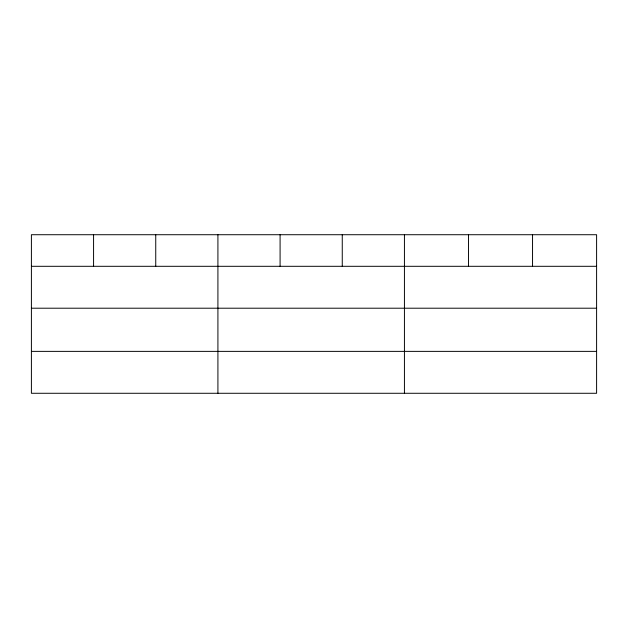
<?xml version="1.0" encoding="UTF-8"?>
<svg xmlns="http://www.w3.org/2000/svg" width="628" height="628" viewBox="0 0 628 628"><rect width="100%" height="100%" fill="white"/><g stroke="black" fill="none" stroke-linecap="round" stroke-linejoin="round"><path stroke-width="0.94" d="M596.6 308.207L596.6 234.723L31.4 234.723L31.4 393.277L596.6 393.277L596.6 308.207L31.4 308.207M31.4 266.303L596.6 266.303M31.4 351.374L596.6 351.374M532.544 234.723L532.544 266.303M468.488 234.723L468.488 266.303M404.432 234.723L404.432 393.277M342.26 234.723L342.26 266.303M280.088 234.723L280.088 266.303M217.916 234.723L217.916 393.277M155.744 234.723L155.744 266.303M93.572 234.723L93.572 266.303"/></g></svg>
